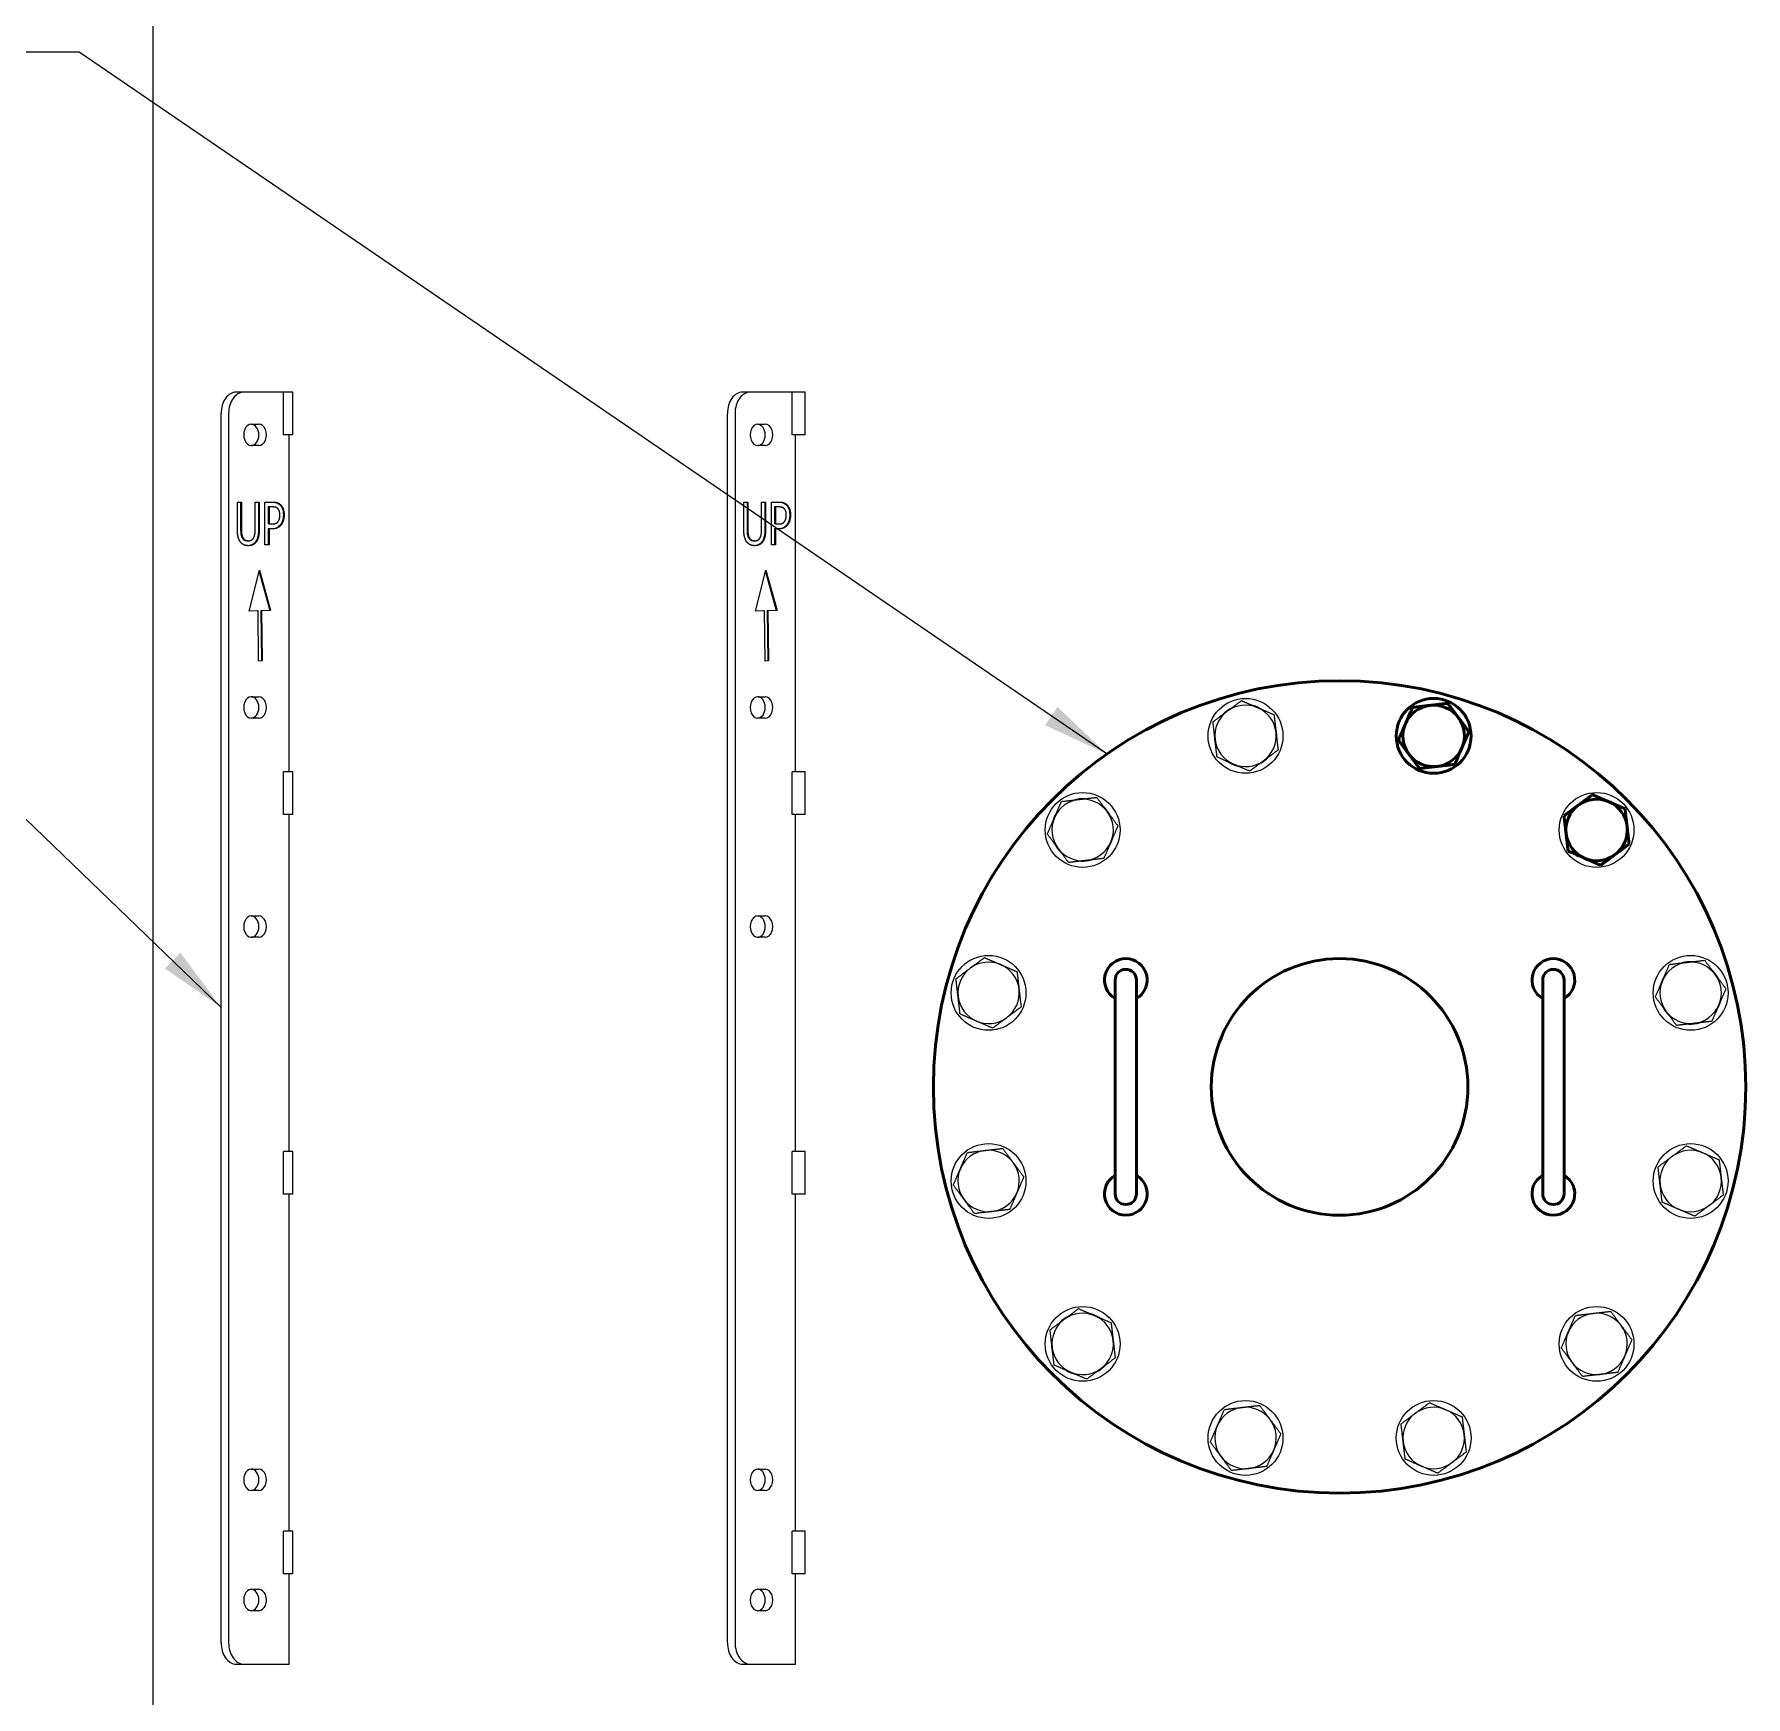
# Model space of a CAD drawing. Header units: inches. Extents: x 20 to 536, y 8 to 344.
# Drawn here: x 242.18 to 282.21, y 83.6 to 122.49 of the extents above; entities that cross this region are included whole.
import ezdxf

# ---------------------------------------------------------------- set-up
doc = ezdxf.new("R2010")
doc.units = ezdxf.units.IN
doc.header["$LTSCALE"] = 16
doc.header["$MEASUREMENT"] = 0
doc.layers.add('Symbol (ANSI)', color=7, linetype='Continuous', lineweight=25)
doc.layers.add('Visible (ANSI)', color=7, linetype='Continuous', lineweight=50)
doc.styles.add('Standard D-E', font='arial.ttf')
doc.dimstyles.new('in [mm] D-E NeptuneBenson$7', dxfattribs={"dimscale": 16, "dimtxt": 0.15, "dimasz": 0.098425, "dimexe": 0.125, "dimexo": 0.063, "dimgap": 0.031496, "dimtad": 0, "dimtih": 1, "dimtoh": 1, "dimdec": 4, "dimrnd": 1e-08, "dimzin": 3, "dimdsep": 46, "dimlunit": 5, "dimtxsty": 'Standard D-E', "dimcen": 0.09, "dimdle": 0.393701, "dimclrd": 256, "dimclre": 256, "dimclrt": 256, "dimadec": 1, "dimazin": 1, "dimtfac": 1, "dimtofl": 0, "dimtmove": 0, "dimatfit": 3, "dimfxl": 1, "dimfrac": 1, "dimtolj": 1, "dimtzin": 4, "dimlwd": -1, "dimlwe": -1, "dimarcsym": 0})

msp = doc.modelspace()

# ---------------------------------------------------------------- linework, layer by layer
at = {"layer": 'Visible (ANSI)', "linetype": 'Continuous', "lineweight": 18}
for p, q in [((244.96062, 57.86565), (244.96062, 126.11565)), ((247.08186, 114.11565), (246.90508, 114.11565)), ((248.00994, 114.11565), (247.08186, 114.11565)), ((248.23026, 114.11565), (248.00994, 114.11565)), ((248.00994, 113.11565), (248.00994, 114.11565)), ((248.23026, 113.11565), (248.23026, 114.11565)), ((258.9259, 114.11565), (258.74912, 114.11565)), ((259.90993, 114.11565), (258.9259, 114.11565)), ((260.20962, 114.11565), (259.90993, 114.11565)), ((259.90993, 113.11565), (259.90993, 114.11565)), ((260.20962, 113.11565), (260.20962, 114.11565)), ((246.55153, 84.86565), (246.55153, 113.61565)), ((246.72831, 113.61565), (246.72831, 84.86565)), ((247.25864, 113.36565), (247.43541, 113.36565)), ((258.39557, 84.86565), (258.39557, 113.61565)), ((258.57235, 113.61565), (258.57235, 84.86565)), ((259.10268, 113.36565), (259.27945, 113.36565)), ((248.23026, 113.11565), (248.00994, 113.11565)), ((248.14252, 105.23565), (248.14252, 113.11565)), ((260.20962, 113.11565), (259.90993, 113.11565)), ((259.98656, 105.23565), (259.98656, 113.11565)), ((247.43541, 112.86565), (247.25864, 112.86565)), ((259.27945, 112.86565), (259.10268, 112.86565)), ((246.93276, 110.9215), (246.93276, 111.54548)), ((246.93276, 111.54548), (247.02674, 111.54548)), ((247.00906, 111.54548), (247.00906, 110.9215)), ((247.02674, 111.54548), (247.02674, 110.9215)), ((247.35049, 110.91826), (247.35049, 111.54548)), ((247.35049, 111.54548), (247.44447, 111.54548)), ((247.42679, 111.54548), (247.42679, 110.9215)), ((247.44447, 111.54548), (247.44447, 110.9215)), ((247.57913, 110.54548), (247.57913, 111.54548)), ((247.57913, 111.54548), (247.75676, 111.54548)), ((247.6731, 111.43041), (247.65542, 111.43041)), ((247.65542, 111.43041), (247.65542, 111.03171)), ((247.6731, 111.43041), (247.6731, 111.03171)), ((247.75103, 111.43041), (247.6731, 111.43041)), ((258.7768, 110.9215), (258.7768, 111.54548)), ((258.7768, 111.54548), (258.87077, 111.54548)), ((258.8531, 111.54548), (258.8531, 110.9215)), ((258.87077, 111.54548), (258.87077, 110.9215)), ((259.19453, 110.91826), (259.19453, 111.54548)), ((259.19453, 111.54548), (259.28851, 111.54548)), ((259.27083, 111.54548), (259.27083, 110.9215)), ((259.28851, 111.54548), (259.28851, 110.9215)), ((259.42317, 110.54548), (259.42317, 111.54548)), ((259.42317, 111.54548), (259.6008, 111.54548)), ((259.51714, 111.43041), (259.49946, 111.43041)), ((259.49946, 111.43041), (259.49946, 111.03171)), ((259.51714, 111.43041), (259.51714, 111.03171)), ((259.59507, 111.43041), (259.51714, 111.43041)), ((247.6731, 111.03171), (247.65542, 111.03171)), ((247.6731, 110.91826), (247.65542, 110.91826)), ((247.65542, 110.91826), (247.65542, 110.54548)), ((247.6731, 111.03171), (247.73728, 111.03171)), ((247.75275, 110.91826), (247.6731, 110.91826)), ((247.6731, 110.91826), (247.6731, 110.54548)), ((259.51714, 111.03171), (259.49946, 111.03171)), ((259.51714, 110.91826), (259.49946, 110.91826)), ((259.49946, 110.91826), (259.49946, 110.54548)), ((259.51714, 111.03171), (259.58132, 111.03171)), ((259.59679, 110.91826), (259.51714, 110.91826)), ((259.51714, 110.91826), (259.51714, 110.54548)), ((247.18833, 110.63787), (247.17065, 110.63787)), ((247.6731, 110.54548), (247.57913, 110.54548)), ((259.03237, 110.63787), (259.01469, 110.63787)), ((259.51714, 110.54548), (259.42317, 110.54548)), ((247.20956, 108.99611), (247.45018, 109.94831)), ((247.44176, 109.91498), (247.69375, 109.00739)), ((247.45018, 109.94831), (247.71143, 109.00739)), ((259.0536, 108.99611), (259.29422, 109.94831)), ((259.2858, 109.91498), (259.53779, 109.00739)), ((259.29422, 109.94831), (259.55546, 109.00739)), ((247.41898, 109.00161), (247.20956, 108.99611)), ((247.40131, 109.00161), (247.20968, 108.99658)), ((247.41898, 109.00161), (247.40131, 109.00161)), ((247.43011, 107.82571), (247.41898, 109.00161)), ((247.69375, 109.00739), (247.48141, 109.00319)), ((247.48141, 109.00319), (247.49397, 107.82937)), ((247.49909, 109.00319), (247.48141, 109.00319)), ((247.71143, 109.00739), (247.49909, 109.00319)), ((247.49909, 109.00319), (247.51165, 107.82937)), ((247.71143, 109.00739), (247.69375, 109.00739)), ((259.26302, 109.00161), (259.0536, 108.99611)), ((259.24534, 109.00161), (259.05371, 108.99658)), ((259.26302, 109.00161), (259.24534, 109.00161)), ((259.27415, 107.82571), (259.26302, 109.00161)), ((259.53779, 109.00739), (259.32545, 109.00319)), ((259.32545, 109.00319), (259.33801, 107.82937)), ((259.34313, 109.00319), (259.32545, 109.00319)), ((259.55546, 109.00739), (259.34313, 109.00319)), ((259.34313, 109.00319), (259.35569, 107.82937)), ((259.55546, 109.00739), (259.53779, 109.00739)), ((247.49397, 107.82937), (247.4301, 107.8265)), ((247.51165, 107.82937), (247.43011, 107.82571)), ((247.51165, 107.82937), (247.49397, 107.82937)), ((259.33801, 107.82937), (259.27414, 107.8265)), ((259.35569, 107.82937), (259.27415, 107.82571)), ((259.35569, 107.82937), (259.33801, 107.82937)), ((247.25864, 106.99065), (247.43541, 106.99065)), ((259.10268, 106.99065), (259.27945, 106.99065)), ((247.43541, 106.49065), (247.25864, 106.49065)), ((259.27945, 106.49065), (259.10268, 106.49065)), ((270.85236, 105.43294), (270.85347, 105.43102)), ((270.86539, 105.44263), (270.86766, 105.43871)), ((274.88523, 105.34926), (274.88523, 105.34704)), ((274.90137, 105.35114), (274.90137, 105.34661)), ((248.23026, 105.23565), (248.00994, 105.23565)), ((248.00994, 104.23565), (248.00994, 105.23565)), ((248.23026, 104.23565), (248.23026, 105.23565)), ((260.20962, 105.23565), (259.90993, 105.23565)), ((259.90993, 104.23565), (259.90993, 105.23565)), ((260.20962, 104.23565), (260.20962, 105.23565)), ((248.23026, 104.23565), (248.00994, 104.23565)), ((248.14252, 96.35565), (248.14252, 104.23565)), ((260.20962, 104.23565), (259.90993, 104.23565)), ((259.98656, 96.35565), (259.98656, 104.23565)), ((267.31794, 103.48897), (267.31987, 103.48786)), ((267.32439, 103.50388), (267.32831, 103.50162)), ((278.33597, 103.26036), (278.33485, 103.25843)), ((278.35087, 103.25391), (278.34861, 103.24999)), ((247.25864, 101.86565), (247.43541, 101.86565)), ((259.10268, 101.86565), (259.27945, 101.86565)), ((247.43541, 101.36565), (247.25864, 101.36565)), ((259.27945, 101.36565), (259.10268, 101.36565)), ((280.27993, 99.72594), (280.27801, 99.72483)), ((280.28962, 99.71291), (280.2857, 99.71064)), ((248.23026, 96.35565), (248.00994, 96.35565)), ((248.00994, 95.35565), (248.00994, 96.35565)), ((248.23026, 95.35565), (248.23026, 96.35565)), ((260.20962, 96.35565), (259.90993, 96.35565)), ((259.90993, 95.35565), (259.90993, 96.35565)), ((260.20962, 95.35565), (260.20962, 96.35565)), ((248.23026, 95.35565), (248.00994, 95.35565)), ((248.14252, 87.47565), (248.14252, 95.35565)), ((260.20962, 95.35565), (259.90993, 95.35565)), ((259.98656, 87.47565), (259.98656, 95.35565)), ((267.07442, 92.4774), (267.07668, 92.48132)), ((267.08933, 92.47095), (267.09044, 92.47288)), ((247.25864, 88.92815), (247.43541, 88.92815)), ((259.10268, 88.92815), (259.27945, 88.92815)), ((247.43541, 88.42815), (247.25864, 88.42815)), ((259.27945, 88.42815), (259.10268, 88.42815)), ((248.23026, 87.47565), (248.00994, 87.47565)), ((248.00994, 86.47565), (248.00994, 87.47565)), ((248.23026, 86.47565), (248.23026, 87.47565)), ((260.20962, 87.47565), (259.90993, 87.47565)), ((259.90993, 86.47565), (259.90993, 87.47565)), ((260.20962, 86.47565), (260.20962, 87.47565)), ((248.23026, 86.47565), (248.00994, 86.47565)), ((248.14252, 84.36565), (248.14252, 86.47565)), ((260.20962, 86.47565), (259.90993, 86.47565)), ((259.98656, 84.36565), (259.98656, 86.47565)), ((247.25864, 86.11565), (247.43541, 86.11565)), ((259.10268, 86.11565), (259.27945, 86.11565)), ((247.43541, 85.61565), (247.25864, 85.61565)), ((259.27945, 85.61565), (259.10268, 85.61565)), ((246.90508, 84.36565), (247.08186, 84.36565)), ((247.08186, 84.36565), (248.14252, 84.36565)), ((258.74912, 84.36565), (258.9259, 84.36565)), ((258.9259, 84.36565), (259.98656, 84.36565))]:
    msp.add_line(p, q, dxfattribs=at)
at = {"layer": 'Visible (ANSI)'}
for p, q in [((267.46265, 100.36565), (267.46265, 99.61565)), ((267.96265, 99.61565), (267.96265, 100.36565)), ((277.46265, 100.36565), (277.46265, 99.61565)), ((277.96265, 99.61565), (277.96265, 100.36565)), ((267.46265, 96.11565), (267.46265, 99.61565)), ((267.96265, 96.11565), (267.96265, 99.61565)), ((277.46265, 96.11565), (277.46265, 99.61565)), ((277.96265, 96.11565), (277.96265, 99.61565)), ((267.46265, 96.11565), (267.46265, 95.36565)), ((267.96265, 95.36565), (267.96265, 96.11565)), ((277.46265, 96.11565), (277.46265, 95.36565)), ((277.96265, 95.36565), (277.96265, 96.11565))]:
    msp.add_line(p, q, dxfattribs=at)
for centre, radius in [((272.71265, 97.86565), 9.5), ((274.91261, 106.07602), 0.875), ((272.71265, 97.86565), 3)]:
    msp.add_circle(centre, radius, dxfattribs=at)
at = {"layer": 'Visible (ANSI)', "linetype": 'Continuous', "lineweight": 18}
for centre in [(270.51268, 106.07602), (266.70224, 103.87606), (278.72305, 103.87606), (264.50228, 100.06562), (280.92302, 100.06562), (264.50228, 95.66569), (280.92302, 95.66569), (266.70224, 91.85525), (278.72305, 91.85525), (270.51268, 89.65528), (274.91261, 89.65528)]:
    msp.add_circle(centre, 0.875, dxfattribs=at)
for centre, radius, start, end in [((270.51268, 106.07602), 0.71875, 126.625072, 186.625072), ((270.51268, 106.07602), 0.7295, 116.776711, 136.473434), ((270.51268, 106.07602), 0.71875, 66.625072, 126.625072), ((270.51268, 106.07602), 0.7295, 56.776711, 76.473434), ((270.51268, 106.07602), 0.71875, 6.625072, 66.625072), ((274.91261, 106.07602), 0.7295, 86.776711, 106.473434), ((274.91261, 106.07602), 0.7295, 26.776711, 46.473434), ((270.51268, 106.07602), 0.7295, 176.776711, 196.473434), ((270.51268, 106.07602), 0.71875, 306.625072, 6.625072), ((270.51268, 106.07602), 0.7295, 356.776711, 16.473434), ((274.91261, 106.07602), 0.7295, 146.776711, 166.473434), ((270.51268, 106.07602), 0.71875, 186.625072, 246.625072), ((274.91261, 106.07602), 0.7295, 206.776711, 226.473434), ((274.91261, 106.07602), 0.7295, 326.776711, 346.473434), ((270.51268, 106.07602), 0.7295, 236.776711, 256.473434), ((270.51268, 106.07602), 0.71875, 246.625072, 306.625072), ((270.51268, 106.07602), 0.7295, 296.776711, 297.849431), ((270.51268, 106.07602), 0.7295, 299.117115, 316.473434), ((274.91261, 106.07602), 0.7295, 266.776711, 267.849431), ((274.91261, 106.07602), 0.7295, 269.117115, 286.473434), ((266.70224, 103.87606), 0.71875, 96.625072, 156.625072), ((266.70224, 103.87606), 0.7295, 86.776711, 106.473434), ((266.70224, 103.87606), 0.71875, 36.625072, 96.625072), ((278.72305, 103.87606), 0.7295, 116.776711, 136.473434), ((278.72305, 103.87606), 0.7295, 56.776711, 76.473434), ((266.70224, 103.87606), 0.71875, 156.625072, 216.625072), ((266.70224, 103.87606), 0.7295, 146.776711, 166.473434), ((266.70224, 103.87606), 0.7295, 26.776711, 46.473434), ((266.70224, 103.87606), 0.71875, 336.625072, 36.625072), ((278.72305, 103.87606), 0.7295, 356.776711, 16.473434), ((266.70224, 103.87606), 0.7295, 329.117115, 346.473434), ((278.72305, 103.87606), 0.7295, 176.776711, 196.473434), ((266.70224, 103.87606), 0.7295, 206.776711, 226.473434), ((266.70224, 103.87606), 0.71875, 216.625072, 276.625072), ((266.70224, 103.87606), 0.71875, 276.625072, 336.625072), ((266.70224, 103.87606), 0.7295, 326.776711, 327.849431), ((278.72305, 103.87606), 0.7295, 296.776711, 316.473434), ((266.70224, 103.87606), 0.7295, 266.776711, 286.473434), ((278.72305, 103.87606), 0.7295, 236.776711, 237.849431), ((278.72305, 103.87606), 0.7295, 239.117115, 256.473434), ((264.50228, 100.06562), 0.71875, 126.625072, 186.625072), ((264.50228, 100.06562), 0.71875, 66.625072, 126.625072), ((264.50228, 100.06562), 0.71875, 6.625072, 66.625072), ((280.92302, 100.06562), 0.71875, 96.625072, 156.625072), ((280.92302, 100.06562), 0.7295, 86.776711, 106.473434), ((280.92302, 100.06562), 0.71875, 36.625072, 96.625072), ((280.92302, 100.06562), 0.7295, 26.776711, 46.473434), ((280.92302, 100.06562), 0.71875, 336.625072, 36.625072), ((264.50228, 100.06562), 0.71875, 306.625072, 6.625072), ((280.92302, 100.06562), 0.71875, 156.625072, 216.625072), ((280.92302, 100.06562), 0.7295, 146.776711, 166.473434), ((264.50228, 100.06562), 0.71875, 186.625072, 246.625072), ((280.92302, 100.06562), 0.7295, 206.776711, 207.849431), ((280.92302, 100.06562), 0.7295, 209.117115, 226.473434), ((280.92302, 100.06562), 0.71875, 276.625072, 336.625072), ((280.92302, 100.06562), 0.7295, 326.776711, 346.473434), ((264.50228, 100.06562), 0.71875, 246.625072, 306.625072), ((280.92302, 100.06562), 0.71875, 216.625072, 276.625072), ((280.92302, 100.06562), 0.7295, 266.776711, 286.473434), ((264.50228, 95.66569), 0.71875, 96.625072, 156.625072), ((264.50228, 95.66569), 0.71875, 36.625072, 96.625072), ((264.50228, 95.66569), 0.71875, 336.625072, 36.625072), ((280.92302, 95.66569), 0.71875, 126.625072, 186.625072), ((280.92302, 95.66569), 0.71875, 66.625072, 126.625072), ((280.92302, 95.66569), 0.71875, 6.625072, 66.625072), ((264.50228, 95.66569), 0.71875, 156.625072, 216.625072), ((280.92302, 95.66569), 0.71875, 306.625072, 6.625072), ((264.50228, 95.66569), 0.71875, 276.625072, 336.625072), ((280.92302, 95.66569), 0.71875, 186.625072, 246.625072), ((264.50228, 95.66569), 0.71875, 216.625072, 276.625072), ((280.92302, 95.66569), 0.71875, 246.625072, 306.625072), ((266.70224, 91.85525), 0.7295, 116.776711, 136.473434), ((266.70224, 91.85525), 0.71875, 66.625072, 126.625072), ((266.70224, 91.85525), 0.7295, 59.117115, 76.473434), ((266.70224, 91.85525), 0.71875, 6.625072, 66.625072), ((266.70224, 91.85525), 0.7295, 56.776711, 57.849431), ((278.72305, 91.85525), 0.71875, 96.625072, 156.625072), ((278.72305, 91.85525), 0.71875, 36.625072, 96.625072), ((266.70224, 91.85525), 0.71875, 126.625072, 186.625072), ((278.72305, 91.85525), 0.71875, 156.625072, 216.625072), ((278.72305, 91.85525), 0.71875, 336.625072, 36.625072), ((266.70224, 91.85525), 0.7295, 176.776711, 196.473434), ((266.70224, 91.85525), 0.71875, 186.625072, 246.625072), ((266.70224, 91.85525), 0.71875, 306.625072, 6.625072), ((266.70224, 91.85525), 0.7295, 356.776711, 16.473434), ((266.70224, 91.85525), 0.71875, 246.625072, 306.625072), ((266.70224, 91.85525), 0.7295, 296.776711, 316.473434), ((278.72305, 91.85525), 0.71875, 216.625072, 276.625072), ((278.72305, 91.85525), 0.71875, 276.625072, 336.625072), ((266.70224, 91.85525), 0.7295, 236.776711, 256.473434), ((270.51268, 89.65528), 0.71875, 96.625072, 156.625072), ((270.51268, 89.65528), 0.71875, 36.625072, 96.625072), ((270.51268, 89.65528), 0.71875, 336.625072, 36.625072), ((274.91261, 89.65528), 0.71875, 126.625072, 186.625072), ((274.91261, 89.65528), 0.71875, 66.625072, 126.625072), ((274.91261, 89.65528), 0.71875, 6.625072, 66.625072), ((270.51268, 89.65528), 0.71875, 156.625072, 216.625072), ((274.91261, 89.65528), 0.71875, 306.625072, 6.625072), ((270.51268, 89.65528), 0.71875, 276.625072, 336.625072), ((274.91261, 89.65528), 0.71875, 186.625072, 246.625072), ((270.51268, 89.65528), 0.71875, 216.625072, 276.625072), ((274.91261, 89.65528), 0.71875, 246.625072, 306.625072)]:
    msp.add_arc(centre, radius, start, end, dxfattribs=at)
at = {"layer": 'Visible (ANSI)'}
for centre, radius, start, end in [((274.91261, 106.07602), 0.71875, 96.625072, 156.625072), ((274.91261, 106.07602), 0.71875, 36.625072, 96.625072), ((274.91261, 106.07602), 0.71875, 336.625072, 36.625072), ((274.91261, 106.07602), 0.71875, 156.625072, 216.625072), ((274.91261, 106.07602), 0.71875, 276.625072, 336.625072), ((274.91261, 106.07602), 0.71875, 216.625072, 276.625072), ((278.72305, 103.87606), 0.71875, 66.625072, 126.625072), ((278.72305, 103.87606), 0.71875, 6.625072, 66.625072), ((278.72305, 103.87606), 0.71875, 126.625072, 186.625072), ((278.72305, 103.87606), 0.71875, 186.625072, 246.625072), ((278.72305, 103.87606), 0.71875, 306.625072, 6.625072), ((278.72305, 103.87606), 0.71875, 246.625072, 306.625072), ((267.71265, 100.36565), 0.5, 90, 240), ((267.71265, 100.36565), 0.25, 0, 180), ((267.71265, 100.36565), 0.5, 300, 90), ((277.71265, 100.36565), 0.5, 90, 240), ((277.71265, 100.36565), 0.25, 0, 180), ((277.71265, 100.36565), 0.5, 300, 90), ((267.71265, 95.36565), 0.5, 120, 270), ((267.71265, 95.36565), 0.5, 270, 60), ((277.71265, 95.36565), 0.5, 120, 270), ((277.71265, 95.36565), 0.5, 270, 60), ((267.71265, 95.36565), 0.25, 180, 0), ((277.71265, 95.36565), 0.25, 180, 0)]:
    msp.add_arc(centre, radius, start, end, dxfattribs=at)
at = {"layer": 'Visible (ANSI)', "linetype": 'Continuous', "lineweight": 18}
for centre, major_axis, start_param, end_param in [((246.90508, 113.61565), (0, 0.5), 0, 1.57079633), ((247.08186, 113.61565), (0, 0.5), 0, 1.57079633), ((258.74912, 113.61565), (0, 0.5), 0, 1.57079633), ((258.9259, 113.61565), (0, 0.5), 0, 1.57079633), ((247.25864, 113.11565), (0, -0.25), 3.14159265, 6.28318531), ((247.25864, 113.11565), (0, -0.25), 0, 3.14159265), ((247.43541, 113.11565), (0, 0.25), 3.14159265, 6.28318531), ((259.10268, 113.11565), (0, -0.25), 3.14159265, 6.28318531), ((259.10268, 113.11565), (0, -0.25), 0, 3.14159265), ((259.27945, 113.11565), (0, 0.25), 3.14159265, 6.28318531), ((247.25864, 106.74065), (0, -0.25), 3.14159265, 6.28318531), ((247.25864, 106.74065), (0, -0.25), 0, 3.14159265), ((247.43541, 106.74065), (0, 0.25), 3.14159265, 6.28318531), ((259.10268, 106.74065), (0, -0.25), 3.14159265, 6.28318531), ((259.10268, 106.74065), (0, -0.25), 0, 3.14159265), ((259.27945, 106.74065), (0, 0.25), 3.14159265, 6.28318531), ((247.25864, 101.61565), (0, -0.25), 3.14159265, 6.28318531), ((247.25864, 101.61565), (0, -0.25), 0, 3.14159265), ((247.43541, 101.61565), (0, 0.25), 3.14159265, 6.28318531), ((259.10268, 101.61565), (0, -0.25), 3.14159265, 6.28318531), ((259.10268, 101.61565), (0, -0.25), 0, 3.14159265), ((259.27945, 101.61565), (0, 0.25), 3.14159265, 6.28318531), ((247.25864, 88.67815), (0, -0.25), 3.14159265, 6.28318531), ((247.25864, 88.67815), (0, -0.25), 0, 3.14159265), ((247.43541, 88.67815), (0, 0.25), 3.14159265, 6.28318531), ((259.10268, 88.67815), (0, -0.25), 3.14159265, 6.28318531), ((259.10268, 88.67815), (0, -0.25), 0, 3.14159265), ((259.27945, 88.67815), (0, 0.25), 3.14159265, 6.28318531), ((247.25864, 85.86565), (0, -0.25), 3.14159265, 6.28318531), ((247.25864, 85.86565), (0, -0.25), 0, 3.14159265), ((247.43541, 85.86565), (0, 0.25), 3.14159265, 6.28318531), ((259.10268, 85.86565), (0, -0.25), 3.14159265, 6.28318531), ((259.10268, 85.86565), (0, -0.25), 0, 3.14159265), ((259.27945, 85.86565), (0, 0.25), 3.14159265, 6.28318531), ((246.90508, 84.86565), (0, -0.5), 4.71238898, 6.28318531), ((247.08186, 84.86565), (0, -0.5), 4.71238898, 6.28318531), ((258.74912, 84.86565), (0, -0.5), 4.71238898, 6.28318531), ((258.9259, 84.86565), (0, -0.5), 4.71238898, 6.28318531)]:
    msp.add_ellipse(centre, major_axis=major_axis, ratio=0.70710678, start_param=start_param, end_param=end_param, dxfattribs=at)
for points, knots in [([(247.73909, 111.54548), (247.76763, 111.54548), (247.81115, 111.54325), (247.87649, 111.52032), (247.90159, 111.50528), (247.92417, 111.48309)], [-0.725506634, -0.725506634, -0.725506634, -0.725506634, -0.296366495, -0.296366495, 0, 0, 0, 0]), ([(247.92417, 111.48309), (247.93967, 111.46816), (247.95347, 111.45057), (247.97482, 111.41374), (247.98581, 111.39118), (248.00453, 111.32475), (248.0084, 111.28416), (248.0084, 111.24403)], [-0.844477071, -0.844477071, -0.844477071, -0.844477071, -0.544529725, -0.544529725, -0.305823756, -0.305823756, 0, 0, 0, 0]), ([(259.58312, 111.54548), (259.61167, 111.54548), (259.65519, 111.54325), (259.72052, 111.52032), (259.74563, 111.50528), (259.76821, 111.48309)], [-0.725506634, -0.725506634, -0.725506634, -0.725506634, -0.296366495, -0.296366495, 0, 0, 0, 0]), ([(259.76821, 111.48309), (259.78371, 111.46816), (259.79751, 111.45057), (259.81886, 111.41374), (259.82985, 111.39118), (259.84857, 111.32475), (259.85244, 111.28416), (259.85244, 111.24403)], [-0.844477071, -0.844477071, -0.844477071, -0.844477071, -0.544529725, -0.544529725, -0.305823756, -0.305823756, 0, 0, 0, 0]), ([(247.00906, 110.9215), (247.00906, 110.85584), (247.01317, 110.81988), (247.02006, 110.77206), (247.02777, 110.74471), (247.03943, 110.71971)], [-0.371862003, -0.371862003, -0.371862003, -0.371862003, -0.228145318, -0.228145318, 0, 0, 0, 0]), ([(247.42679, 110.9215), (247.42679, 110.88155), (247.42516, 110.84041), (247.41494, 110.74797), (247.40631, 110.71725), (247.39199, 110.67087), (247.37767, 110.64177), (247.35917, 110.6168)], [-0.467674705, -0.467674705, -0.467674705, -0.467674705, -0.385613275, -0.385613275, -0.275578199, -0.275578199, 0, 0, 0, 0]), ([(247.94652, 111.02198), (247.93434, 111.00503), (247.92105, 110.99006), (247.89199, 110.96398), (247.8765, 110.95321), (247.84252, 110.93516), (247.80505, 110.91826), (247.73507, 110.91826)], [-2.12199044, -2.12199044, -2.12199044, -2.12199044, -1.44284282, -1.44284282, -0.75409962, -0.75409962, 0, 0, 0, 0]), ([(248.0084, 111.24403), (248.0084, 111.22034), (248.00677, 111.19687), (247.99893, 111.14422), (247.99263, 111.12181), (247.97794, 111.07545), (247.96428, 111.04661), (247.94652, 111.02198)], [-0.48070155, -0.48070155, -0.48070155, -0.48070155, -0.387114958, -0.387114958, -0.268097881, -0.268097881, 0, 0, 0, 0]), ([(258.8531, 110.9215), (258.8531, 110.85584), (258.85721, 110.81988), (258.8641, 110.77206), (258.87181, 110.74471), (258.88347, 110.71971)], [-0.371862003, -0.371862003, -0.371862003, -0.371862003, -0.228145318, -0.228145318, 0, 0, 0, 0]), ([(259.27083, 110.9215), (259.27083, 110.88155), (259.2692, 110.84041), (259.25898, 110.74797), (259.25035, 110.71725), (259.23603, 110.67087), (259.22171, 110.64177), (259.20321, 110.6168)], [-0.467674705, -0.467674705, -0.467674705, -0.467674705, -0.385613275, -0.385613275, -0.275578199, -0.275578199, 0, 0, 0, 0]), ([(259.79056, 111.02198), (259.77838, 111.00503), (259.76509, 110.99006), (259.73603, 110.96398), (259.72054, 110.95321), (259.68656, 110.93516), (259.64909, 110.91826), (259.57911, 110.91826)], [-2.12199044, -2.12199044, -2.12199044, -2.12199044, -1.44284282, -1.44284282, -0.75409962, -0.75409962, 0, 0, 0, 0]), ([(259.85244, 111.24403), (259.85244, 111.22034), (259.85081, 111.19687), (259.84297, 111.14422), (259.83667, 111.12181), (259.82198, 111.07545), (259.80832, 111.04661), (259.79056, 111.02198)], [-0.48070155, -0.48070155, -0.48070155, -0.48070155, -0.387114958, -0.387114958, -0.268097881, -0.268097881, 0, 0, 0, 0]), ([(247.03943, 110.71971), (247.04604, 110.70555), (247.05397, 110.69307), (247.07485, 110.66915), (247.08635, 110.66113), (247.11854, 110.64244), (247.14512, 110.63787), (247.17065, 110.63787)], [-0.454531198, -0.454531198, -0.454531198, -0.454531198, -0.37440362, -0.37440362, -0.275150152, -0.275150152, 0, 0, 0, 0]), ([(247.35917, 110.6168), (247.34803, 110.60131), (247.33587, 110.58762), (247.3094, 110.56412), (247.29539, 110.55458), (247.26327, 110.53827), (247.23209, 110.52583), (247.17972, 110.52453)], [-1.62181416, -1.62181416, -1.62181416, -1.62181416, -1.12295259, -1.12295259, -0.62367983, -0.62367983, -0.0333041, -0.0333041, -0.0333041, -0.0333041]), ([(258.88347, 110.71971), (258.89008, 110.70555), (258.89801, 110.69307), (258.91889, 110.66915), (258.93038, 110.66113), (258.96257, 110.64244), (258.98915, 110.63787), (259.01469, 110.63787)], [-0.454531198, -0.454531198, -0.454531198, -0.454531198, -0.37440362, -0.37440362, -0.275150152, -0.275150152, 0, 0, 0, 0]), ([(259.20321, 110.6168), (259.19207, 110.60131), (259.17991, 110.58762), (259.15344, 110.56412), (259.13942, 110.55458), (259.10731, 110.53827), (259.07612, 110.52583), (259.02375, 110.52453)], [-1.62181416, -1.62181416, -1.62181416, -1.62181416, -1.12295259, -1.12295259, -0.62367983, -0.62367983, -0.0333041, -0.0333041, -0.0333041, -0.0333041])]:
    msp.add_open_spline(points, degree=3, knots=knots, dxfattribs=at)
for points in [[(247.8771, 111.39232), (247.85475, 111.41339), (247.79516, 111.43041), (247.75103, 111.43041)], [(247.75676, 111.54548), (247.8198, 111.54548), (247.90804, 111.51631), (247.94185, 111.48309)], [(247.9281, 111.23997), (247.9281, 111.29184), (247.90288, 111.36801), (247.8771, 111.39232)], [(247.94185, 111.48309), (247.98139, 111.445), (248.02608, 111.32749), (248.02608, 111.24403)], [(259.72114, 111.39232), (259.69879, 111.41339), (259.63919, 111.43041), (259.59507, 111.43041)], [(259.6008, 111.54548), (259.66383, 111.54548), (259.75208, 111.51631), (259.78589, 111.48309)], [(259.77213, 111.23997), (259.77213, 111.29184), (259.74692, 111.36801), (259.72114, 111.39232)], [(259.78589, 111.48309), (259.82543, 111.445), (259.87012, 111.32749), (259.87012, 111.24403)], [(247.00038, 110.6168), (246.96313, 110.66866), (246.93276, 110.81453), (246.93276, 110.9215)], [(247.02674, 110.9215), (247.02674, 110.8518), (247.03934, 110.7578), (247.05711, 110.71971)], [(247.32012, 110.71971), (247.33789, 110.7578), (247.35049, 110.85099), (247.35049, 110.91826)], [(247.44447, 110.9215), (247.44447, 110.81696), (247.41467, 110.66785), (247.37685, 110.6168)], [(247.73728, 111.03171), (247.79458, 111.03171), (247.86506, 111.05764), (247.88798, 111.09168)], [(247.9642, 111.02198), (247.92752, 110.97093), (247.82839, 110.91826), (247.75275, 110.91826)], [(247.88798, 111.09168), (247.90919, 111.12166), (247.9281, 111.19216), (247.9281, 111.23997)], [(248.02608, 111.24403), (248.02608, 111.1792), (247.99342, 111.0625), (247.9642, 111.02198)], [(258.84441, 110.6168), (258.80717, 110.66866), (258.7768, 110.81453), (258.7768, 110.9215)], [(258.87077, 110.9215), (258.87077, 110.8518), (258.88338, 110.7578), (258.90114, 110.71971)], [(259.16416, 110.71971), (259.18192, 110.7578), (259.19453, 110.85099), (259.19453, 110.91826)], [(259.28851, 110.9215), (259.28851, 110.81696), (259.25871, 110.66785), (259.22089, 110.6168)], [(259.58132, 111.03171), (259.63862, 111.03171), (259.7091, 111.05764), (259.73202, 111.09168)], [(259.80823, 111.02198), (259.77156, 110.97093), (259.67243, 110.91826), (259.59679, 110.91826)], [(259.73202, 111.09168), (259.75322, 111.12166), (259.77213, 111.19216), (259.77213, 111.23997)], [(259.87012, 111.24403), (259.87012, 111.1792), (259.83746, 111.0625), (259.80823, 111.02198)], [(247.18833, 110.52441), (247.12587, 110.52441), (247.03304, 110.57061), (247.00038, 110.6168)], [(247.05711, 110.71971), (247.07602, 110.6792), (247.14134, 110.63787), (247.18833, 110.63787)], [(247.18833, 110.63787), (247.23245, 110.63787), (247.30121, 110.6792), (247.32012, 110.71971)], [(247.37685, 110.6168), (247.34304, 110.5698), (247.25365, 110.52441), (247.18833, 110.52441)], [(259.03237, 110.52441), (258.96991, 110.52441), (258.87708, 110.57061), (258.84441, 110.6168)], [(258.90114, 110.71971), (258.92005, 110.6792), (258.98538, 110.63787), (259.03237, 110.63787)], [(259.03237, 110.63787), (259.07649, 110.63787), (259.14525, 110.6792), (259.16416, 110.71971)], [(259.22089, 110.6168), (259.18708, 110.5698), (259.09769, 110.52441), (259.03237, 110.52441)]]:
    msp.add_open_spline(points, degree=2, dxfattribs=at)
for points, weights in [([(270.08389, 106.65286), (270.23846, 106.76775), (270.41693, 106.90042)], [1, 1.04314139574, 1.01001874936]), ([(270.41693, 106.90042), (270.62106, 106.81219), (270.79785, 106.73578)], [1.01001874936, 1.04314139574, 1]), ([(269.75086, 106.4053), (269.92933, 106.53797), (270.08389, 106.65286)], [1.01001874936, 1.04314139574, 1]), ([(270.79785, 106.73578), (270.97463, 106.65938), (271.17876, 106.57115)], [1, 1.04314139574, 1.01001874936]), ([(271.17876, 106.57115), (271.20441, 106.35025), (271.22663, 106.15895)], [1.01001874936, 1.04314139574, 1]), ([(269.79873, 105.9931), (269.77651, 106.1844), (269.75086, 106.4053)], [1, 1.04314139574, 1.01001874936]), ([(271.22663, 106.15895), (271.24885, 105.96764), (271.27451, 105.74675)], [1, 1.04314139574, 1.01001874936]), ([(269.84661, 105.5809), (269.82095, 105.8018), (269.79873, 105.9931)], [1.01001874936, 1.04314139574, 1]), ([(271.27451, 105.74675), (271.09604, 105.61408), (270.94147, 105.49919)], [1.01001874936, 1.04314139574, 1]), ([(270.22752, 105.41626), (270.05074, 105.49267), (269.84661, 105.5809)], [1, 1.04314139574, 1.01001874936]), ([(270.60844, 105.25162), (270.4043, 105.33985), (270.22752, 105.41626)], [1.01001874936, 1.04314139574, 1]), ([(270.94147, 105.49919), (270.78691, 105.38429), (270.60844, 105.25162)], [1, 1.04314139574, 1.01001874936]), ([(266.04248, 104.16122), (266.11889, 104.33801), (266.20711, 104.54214)], [1, 1.04314139574, 1.01001874936]), ([(266.20711, 104.54214), (266.42801, 104.56779), (266.61931, 104.59001)], [1.01001874936, 1.04314139574, 1]), ([(266.61931, 104.59001), (266.81062, 104.61223), (267.03151, 104.63789)], [1, 1.04314139574, 1.01001874936]), ([(267.03151, 104.63789), (267.16418, 104.45941), (267.27908, 104.30485)], [1.01001874936, 1.04314139574, 1]), ([(265.87784, 103.78031), (265.96607, 103.98444), (266.04248, 104.16122)], [1.01001874936, 1.04314139574, 1]), ([(267.27908, 104.30485), (267.39397, 104.15029), (267.52664, 103.97181)], [1, 1.04314139574, 1.01001874936]), ([(266.1254, 103.44727), (266.01051, 103.60184), (265.87784, 103.78031)], [1, 1.04314139574, 1.01001874936]), ([(267.52664, 103.97181), (267.43841, 103.76768), (267.362, 103.5909)], [1.01001874936, 1.04314139574, 1]), ([(266.37296, 103.11424), (266.24029, 103.29271), (266.1254, 103.44727)], [1.01001874936, 1.04314139574, 1]), ([(267.362, 103.5909), (267.28559, 103.41412), (267.19736, 103.20999)], [1, 1.04314139574, 1.01001874936]), ([(266.78516, 103.16211), (266.59386, 103.13989), (266.37296, 103.11424)], [1, 1.04314139574, 1.01001874936]), ([(267.19736, 103.20999), (266.97646, 103.18433), (266.78516, 103.16211)], [1.01001874936, 1.04314139574, 1]), ([(264.07349, 100.64245), (264.22805, 100.75735), (264.40652, 100.89001)], [1, 1.04314139574, 1.01001874936]), ([(264.40652, 100.89001), (264.61065, 100.80179), (264.78744, 100.72538)], [1.01001874936, 1.04314139574, 1]), ([(263.74045, 100.39489), (263.91892, 100.52756), (264.07349, 100.64245)], [1.01001874936, 1.04314139574, 1]), ([(264.78744, 100.72538), (264.96422, 100.64897), (265.16835, 100.56074)], [1, 1.04314139574, 1.01001874936]), ([(265.16835, 100.56074), (265.19401, 100.33984), (265.21623, 100.14854)], [1.01001874936, 1.04314139574, 1]), ([(280.26325, 100.35078), (280.33966, 100.52756), (280.42789, 100.73169)], [1, 1.04314139574, 1.01001874936]), ([(280.42789, 100.73169), (280.64879, 100.75735), (280.84009, 100.77957)], [1.01001874936, 1.04314139574, 1]), ([(280.84009, 100.77957), (281.03139, 100.80179), (281.25229, 100.82744)], [1, 1.04314139574, 1.01001874936]), ([(281.25229, 100.82744), (281.38496, 100.64897), (281.49985, 100.4944)], [1.01001874936, 1.04314139574, 1]), ([(281.49985, 100.4944), (281.61475, 100.33984), (281.74741, 100.16137)], [1, 1.04314139574, 1.01001874936]), ([(263.78833, 99.98269), (263.76611, 100.17399), (263.74045, 100.39489)], [1, 1.04314139574, 1.01001874936]), ([(265.21623, 100.14854), (265.23845, 99.95724), (265.2641, 99.73634)], [1, 1.04314139574, 1.01001874936]), ([(280.09862, 99.96986), (280.18685, 100.17399), (280.26325, 100.35078)], [1.01001874936, 1.04314139574, 1]), ([(281.74741, 100.16137), (281.65918, 99.95724), (281.58278, 99.78045)], [1.01001874936, 1.04314139574, 1]), ([(263.8362, 99.57049), (263.81054, 99.79139), (263.78833, 99.98269)], [1.01001874936, 1.04314139574, 1]), ([(265.2641, 99.73634), (265.08563, 99.60367), (264.93107, 99.48878)], [1.01001874936, 1.04314139574, 1]), ([(280.34618, 99.63683), (280.23128, 99.79139), (280.09862, 99.96986)], [1, 1.04314139574, 1.01001874936]), ([(281.58278, 99.78045), (281.50637, 99.60367), (281.41814, 99.39954)], [1, 1.04314139574, 1.01001874936]), ([(264.21711, 99.40585), (264.04033, 99.48226), (263.8362, 99.57049)], [1, 1.04314139574, 1.01001874936]), ([(264.59803, 99.24122), (264.3939, 99.32945), (264.21711, 99.40585)], [1.01001874936, 1.04314139574, 1]), ([(264.93107, 99.48878), (264.7765, 99.37388), (264.59803, 99.24122)], [1, 1.04314139574, 1.01001874936]), ([(280.59374, 99.30379), (280.46107, 99.48226), (280.34618, 99.63683)], [1.01001874936, 1.04314139574, 1]), ([(281.00594, 99.35167), (280.81464, 99.32945), (280.59374, 99.30379)], [1, 1.04314139574, 1.01001874936]), ([(281.41814, 99.39954), (281.19724, 99.37388), (281.00594, 99.35167)], [1.01001874936, 1.04314139574, 1]), ([(280.49423, 96.24253), (280.64879, 96.35742), (280.82726, 96.49009)], [1, 1.04314139574, 1.01001874936]), ([(280.82726, 96.49009), (281.03139, 96.40186), (281.20818, 96.32545)], [1.01001874936, 1.04314139574, 1]), ([(263.84252, 95.95085), (263.91892, 96.12764), (264.00715, 96.33177)], [1, 1.04314139574, 1.01001874936]), ([(264.00715, 96.33177), (264.22805, 96.35742), (264.41935, 96.37964)], [1.01001874936, 1.04314139574, 1]), ([(264.41935, 96.37964), (264.61065, 96.40186), (264.83155, 96.42752)], [1, 1.04314139574, 1.01001874936]), ([(264.83155, 96.42752), (264.96422, 96.24904), (265.07911, 96.09448)], [1.01001874936, 1.04314139574, 1]), ([(265.07911, 96.09448), (265.19401, 95.93992), (265.32667, 95.76144)], [1, 1.04314139574, 1.01001874936]), ([(280.16119, 95.99497), (280.33966, 96.12764), (280.49423, 96.24253)], [1.01001874936, 1.04314139574, 1]), ([(281.20818, 96.32545), (281.38496, 96.24904), (281.58909, 96.16081)], [1, 1.04314139574, 1.01001874936]), ([(281.58909, 96.16081), (281.61475, 95.93992), (281.63697, 95.74862)], [1.01001874936, 1.04314139574, 1]), ([(263.67788, 95.56994), (263.76611, 95.77407), (263.84252, 95.95085)], [1.01001874936, 1.04314139574, 1]), ([(265.32667, 95.76144), (265.23845, 95.55731), (265.16204, 95.38053)], [1.01001874936, 1.04314139574, 1]), ([(280.20906, 95.58277), (280.18685, 95.77407), (280.16119, 95.99497)], [1, 1.04314139574, 1.01001874936]), ([(281.63697, 95.74862), (281.65918, 95.55731), (281.68484, 95.33642)], [1, 1.04314139574, 1.01001874936]), ([(263.92544, 95.2369), (263.81054, 95.39147), (263.67788, 95.56994)], [1, 1.04314139574, 1.01001874936]), ([(265.16204, 95.38053), (265.08563, 95.20375), (264.9974, 94.99962)], [1, 1.04314139574, 1.01001874936]), ([(280.25694, 95.17057), (280.23128, 95.39147), (280.20906, 95.58277)], [1.01001874936, 1.04314139574, 1]), ([(281.68484, 95.33642), (281.50637, 95.20375), (281.3518, 95.08885)], [1.01001874936, 1.04314139574, 1]), ([(264.173, 94.90387), (264.04033, 95.08234), (263.92544, 95.2369)], [1.01001874936, 1.04314139574, 1]), ([(264.5852, 94.95174), (264.3939, 94.92952), (264.173, 94.90387)], [1, 1.04314139574, 1.01001874936]), ([(264.9974, 94.99962), (264.7765, 94.97396), (264.5852, 94.95174)], [1.01001874936, 1.04314139574, 1]), ([(280.63785, 95.00593), (280.46107, 95.08234), (280.25694, 95.17057)], [1, 1.04314139574, 1.01001874936]), ([(281.01877, 94.84129), (280.81464, 94.92952), (280.63785, 95.00593)], [1.01001874936, 1.04314139574, 1]), ([(281.3518, 95.08885), (281.19724, 94.97396), (281.01877, 94.84129)], [1, 1.04314139574, 1.01001874936]), ([(266.27345, 92.43208), (266.42801, 92.54698), (266.60649, 92.67965)], [1, 1.04314139574, 1.01001874936]), ([(266.60649, 92.67965), (266.81062, 92.59142), (266.9874, 92.51501)], [1.01001874936, 1.04314139574, 1]), ([(266.9874, 92.51501), (267.16418, 92.4386), (267.36831, 92.35037)], [1, 1.04314139574, 1.01001874936]), ([(278.06329, 92.14041), (278.1397, 92.31719), (278.22793, 92.52132)], [1, 1.04314139574, 1.01001874936]), ([(278.22793, 92.52132), (278.44883, 92.54698), (278.64013, 92.5692)], [1.01001874936, 1.04314139574, 1]), ([(278.64013, 92.5692), (278.83143, 92.59142), (279.05233, 92.61707)], [1, 1.04314139574, 1.01001874936]), ([(279.05233, 92.61707), (279.185, 92.4386), (279.29989, 92.28404)], [1.01001874936, 1.04314139574, 1]), ([(265.94041, 92.18452), (266.11889, 92.31719), (266.27345, 92.43208)], [1.01001874936, 1.04314139574, 1]), ([(265.98829, 91.77232), (265.96607, 91.96363), (265.94041, 92.18452)], [1, 1.04314139574, 1.01001874936]), ([(267.36831, 92.35037), (267.39397, 92.12947), (267.41619, 91.93817)], [1.01001874936, 1.04314139574, 1]), ([(277.89865, 91.75949), (277.98688, 91.96363), (278.06329, 92.14041)], [1.01001874936, 1.04314139574, 1]), ([(279.29989, 92.28404), (279.41478, 92.12947), (279.54745, 91.951)], [1, 1.04314139574, 1.01001874936]), ([(266.03616, 91.36012), (266.01051, 91.58102), (265.98829, 91.77232)], [1.01001874936, 1.04314139574, 1]), ([(267.41619, 91.93817), (267.43841, 91.74687), (267.46406, 91.52597)], [1, 1.04314139574, 1.01001874936]), ([(278.14622, 91.42646), (278.03132, 91.58102), (277.89865, 91.75949)], [1, 1.04314139574, 1.01001874936]), ([(279.54745, 91.951), (279.45922, 91.74687), (279.38281, 91.57008)], [1.01001874936, 1.04314139574, 1]), ([(266.41708, 91.19549), (266.24029, 91.27189), (266.03616, 91.36012)], [1, 1.04314139574, 1.01001874936]), ([(267.13103, 91.27841), (266.97646, 91.16351), (266.79799, 91.03085)], [1, 1.04314139574, 1.01001874936]), ([(267.46406, 91.52597), (267.28559, 91.3933), (267.13103, 91.27841)], [1.01001874936, 1.04314139574, 1]), ([(278.39378, 91.09342), (278.26111, 91.27189), (278.14622, 91.42646)], [1.01001874936, 1.04314139574, 1]), ([(279.38281, 91.57008), (279.30641, 91.3933), (279.21818, 91.18917)], [1, 1.04314139574, 1.01001874936]), ([(266.79799, 91.03085), (266.59386, 91.11908), (266.41708, 91.19549)], [1.01001874936, 1.04314139574, 1]), ([(278.80598, 91.1413), (278.61467, 91.11908), (278.39378, 91.09342)], [1, 1.04314139574, 1.01001874936]), ([(279.21818, 91.18917), (278.99728, 91.16351), (278.80598, 91.1413)], [1.01001874936, 1.04314139574, 1]), ([(274.48382, 90.23212), (274.63838, 90.34702), (274.81686, 90.47968)], [1, 1.04314139574, 1.01001874936]), ([(274.81686, 90.47968), (275.02099, 90.39145), (275.19777, 90.31505)], [1.01001874936, 1.04314139574, 1]), ([(269.85292, 89.94045), (269.92933, 90.11723), (270.01756, 90.32136)], [1, 1.04314139574, 1.01001874936]), ([(270.01756, 90.32136), (270.23846, 90.34702), (270.42976, 90.36923)], [1.01001874936, 1.04314139574, 1]), ([(270.42976, 90.36923), (270.62106, 90.39145), (270.84196, 90.41711)], [1, 1.04314139574, 1.01001874936]), ([(270.84196, 90.41711), (270.97463, 90.23864), (271.08952, 90.08407)], [1.01001874936, 1.04314139574, 1]), ([(271.08952, 90.08407), (271.20441, 89.92951), (271.33708, 89.75104)], [1, 1.04314139574, 1.01001874936]), ([(274.15078, 89.98456), (274.32926, 90.11723), (274.48382, 90.23212)], [1.01001874936, 1.04314139574, 1]), ([(275.19777, 90.31505), (275.37455, 90.23864), (275.57868, 90.15041)], [1, 1.04314139574, 1.01001874936]), ([(275.57868, 90.15041), (275.60434, 89.92951), (275.62656, 89.73821)], [1.01001874936, 1.04314139574, 1]), ([(269.68828, 89.55953), (269.77651, 89.76366), (269.85292, 89.94045)], [1.01001874936, 1.04314139574, 1]), ([(271.33708, 89.75104), (271.24885, 89.54691), (271.17244, 89.37012)], [1.01001874936, 1.04314139574, 1]), ([(274.19866, 89.57236), (274.17644, 89.76366), (274.15078, 89.98456)], [1, 1.04314139574, 1.01001874936]), ([(275.62656, 89.73821), (275.64878, 89.54691), (275.67443, 89.32601)], [1, 1.04314139574, 1.01001874936]), ([(269.93585, 89.2265), (269.82095, 89.38106), (269.68828, 89.55953)], [1, 1.04314139574, 1.01001874936]), ([(271.17244, 89.37012), (271.09604, 89.19334), (271.00781, 88.98921)], [1, 1.04314139574, 1.01001874936]), ([(274.24653, 89.16016), (274.22088, 89.38106), (274.19866, 89.57236)], [1.01001874936, 1.04314139574, 1]), ([(275.67443, 89.32601), (275.49596, 89.19334), (275.3414, 89.07845)], [1.01001874936, 1.04314139574, 1]), ([(270.18341, 88.89346), (270.05074, 89.07193), (269.93585, 89.2265)], [1.01001874936, 1.04314139574, 1]), ([(270.59561, 88.94133), (270.4043, 88.91911), (270.18341, 88.89346)], [1, 1.04314139574, 1.01001874936]), ([(271.00781, 88.98921), (270.78691, 88.96355), (270.59561, 88.94133)], [1.01001874936, 1.04314139574, 1]), ([(274.62745, 88.99552), (274.45066, 89.07193), (274.24653, 89.16016)], [1, 1.04314139574, 1.01001874936]), ([(275.00836, 88.83089), (274.80423, 88.91911), (274.62745, 88.99552)], [1.01001874936, 1.04314139574, 1]), ([(275.3414, 89.07845), (275.18683, 88.96355), (275.00836, 88.83089)], [1, 1.04314139574, 1.01001874936])]:
    msp.add_rational_spline(points, weights, degree=2, dxfattribs=at)
at = {"layer": 'Visible (ANSI)'}
for points, weights in [([(274.25285, 106.36118), (274.32926, 106.53797), (274.41748, 106.7421)], [1, 1.04314139574, 1.01001874936]), ([(274.41748, 106.7421), (274.63838, 106.76775), (274.82968, 106.78997)], [1.01001874936, 1.04314139574, 1]), ([(274.82968, 106.78997), (275.02099, 106.81219), (275.24188, 106.83785)], [1, 1.04314139574, 1.01001874936]), ([(275.24188, 106.83785), (275.37455, 106.65938), (275.48944, 106.50481)], [1.01001874936, 1.04314139574, 1]), ([(275.48944, 106.50481), (275.60434, 106.35025), (275.73701, 106.17178)], [1, 1.04314139574, 1.01001874936]), ([(274.08821, 105.98027), (274.17644, 106.1844), (274.25285, 106.36118)], [1.01001874936, 1.04314139574, 1]), ([(275.73701, 106.17178), (275.64878, 105.96764), (275.57237, 105.79086)], [1.01001874936, 1.04314139574, 1]), ([(274.33577, 105.64723), (274.22088, 105.8018), (274.08821, 105.98027)], [1, 1.04314139574, 1.01001874936]), ([(275.57237, 105.79086), (275.49596, 105.61408), (275.40773, 105.40995)], [1, 1.04314139574, 1.01001874936]), ([(274.58333, 105.3142), (274.45066, 105.49267), (274.33577, 105.64723)], [1.01001874936, 1.04314139574, 1]), ([(274.99553, 105.36207), (274.80423, 105.33985), (274.58333, 105.3142)], [1, 1.04314139574, 1.01001874936]), ([(275.40773, 105.40995), (275.18683, 105.38429), (274.99553, 105.36207)], [1.01001874936, 1.04314139574, 1]), ([(278.29426, 104.4529), (278.44883, 104.56779), (278.6273, 104.70046)], [1, 1.04314139574, 1.01001874936]), ([(278.6273, 104.70046), (278.83143, 104.61223), (279.00821, 104.53582)], [1.01001874936, 1.04314139574, 1]), ([(279.00821, 104.53582), (279.185, 104.45941), (279.38913, 104.37118)], [1, 1.04314139574, 1.01001874936]), ([(277.96123, 104.20534), (278.1397, 104.33801), (278.29426, 104.4529)], [1.01001874936, 1.04314139574, 1]), ([(278.0091, 103.79314), (277.98688, 103.98444), (277.96123, 104.20534)], [1, 1.04314139574, 1.01001874936]), ([(279.38913, 104.37118), (279.41478, 104.15029), (279.437, 103.95898)], [1.01001874936, 1.04314139574, 1]), ([(278.05698, 103.38094), (278.03132, 103.60184), (278.0091, 103.79314)], [1.01001874936, 1.04314139574, 1]), ([(279.437, 103.95898), (279.45922, 103.76768), (279.48488, 103.54679)], [1, 1.04314139574, 1.01001874936]), ([(278.43789, 103.2163), (278.26111, 103.29271), (278.05698, 103.38094)], [1, 1.04314139574, 1.01001874936]), ([(279.15184, 103.29922), (278.99728, 103.18433), (278.8188, 103.05166)], [1, 1.04314139574, 1.01001874936]), ([(279.48488, 103.54679), (279.30641, 103.41412), (279.15184, 103.29922)], [1.01001874936, 1.04314139574, 1]), ([(278.8188, 103.05166), (278.61467, 103.13989), (278.43789, 103.2163)], [1.01001874936, 1.04314139574, 1])]:
    msp.add_rational_spline(points, weights, degree=2, dxfattribs=at)

# ---------------------------------------------------------------- leaders
at = {"layer": 'Symbol (ANSI)', "annotation_type": 0, "has_hookline": 1, "hookline_direction": 1}
for points, text_width in [([(267.27065, 105.65248), (243.23357, 122.07019), (241.65876, 122.07019)], 57.29714), ([(246.55153, 99.72676), (239.39621, 106.62321), (237.82141, 106.62321)], 49.36371), ([(254.13116, 66.98315), (237.39497, 85.8041), (235.82016, 85.8041)], 22.09604)]:
    msp.add_leader(points, dimstyle='in [mm] D-E NeptuneBenson$7', override={"dimtad": 0}, dxfattribs=dict(at, text_width=text_width))

doc.saveas('drawing.dxf')
